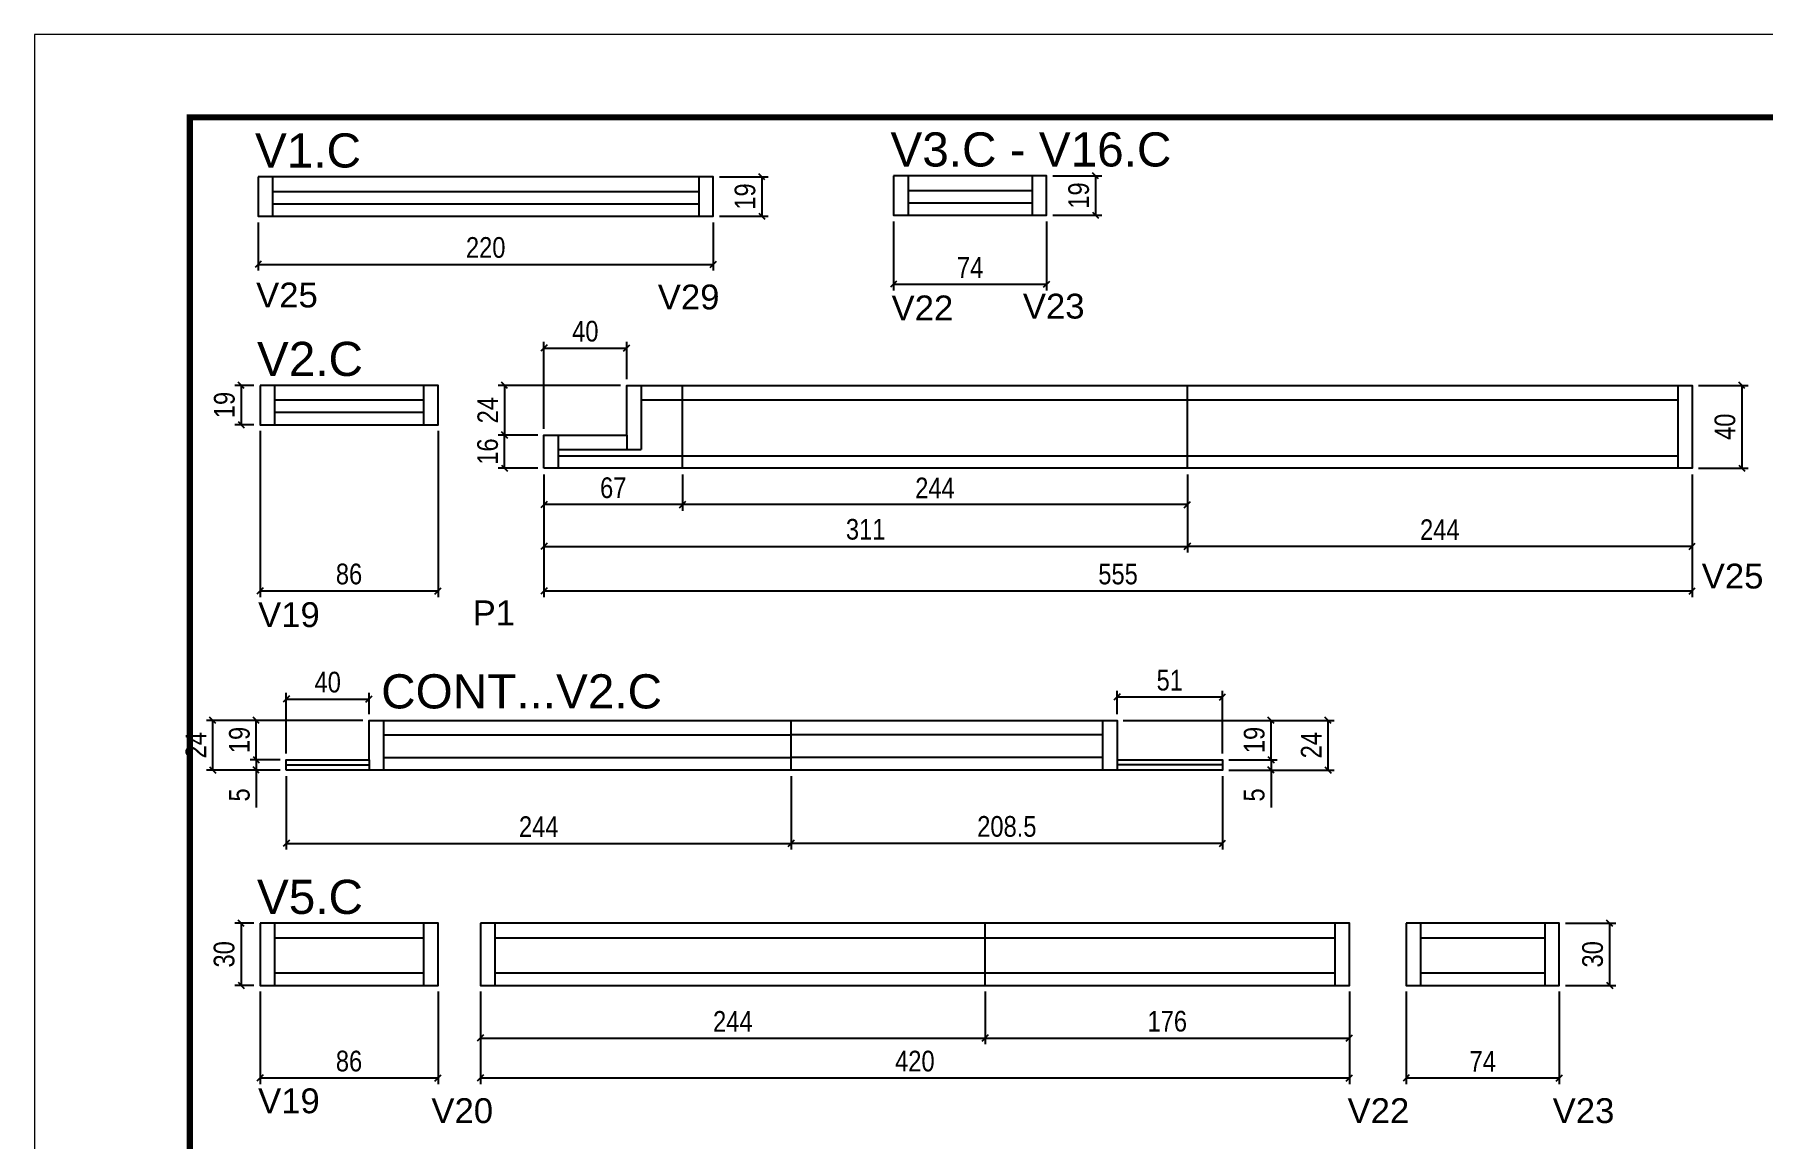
# Model space of a CAD drawing. Extents: x 2513 to 8766, y 921 to 4268.
# Drawn here: x 4111 to 4947, y 2586 to 3120 of the extents above; entities that cross this region are included whole.
import ezdxf

# ---------------------------------------------------------------- set-up
doc = ezdxf.new("R2010")
doc.units = 0
doc.linetypes.add('DASHED', pattern=[0.75, 0.5, -0.25])
for name, color, linetype in [('5', 5, 'Continuous'), ('COTA', 241, 'Continuous'), ('NOMENCLATURA', 7, 'Continuous'), ('Painéis', 200, 'Continuous'), ('SARR_2.2x7', 40, 'Continuous'), ('SARR_EDITAR', 141, 'Continuous')]:
    doc.layers.add(name, color=color, linetype=linetype)
doc.layers.add('Folhas', color=255, linetype='Continuous', lineweight=9)
doc.layers.add('SARRAFO DE PRESSAO', color=251, linetype='DASHED', lineweight=9)
doc.styles.add('COTA TECNICA', font='techl___.ttf', dxfattribs={"height": 10})
doc.styles.add('COTA TECNICA-50', font='techl___.ttf', dxfattribs={"height": 10})
doc.styles.get("Standard").update_dxf_attribs({"font": 'arial.ttf'})
doc.dimstyles.new('COTA PAINEL-50', dxfattribs={"dimtxt": 10, "dimasz": 3, "dimexe": 3, "dimexo": 3, "dimgap": 3, "dimtad": 1, "dimdec": 1, "dimzin": 12, "dimdsep": 46, "dimtxsty": 'COTA TECNICA-50', "dimblk1": 'OBLIQUE', "dimblk2": 'OBLIQUE', "dimsah": 1, "dimcen": 0.9, "dimclrd": 4, "dimclre": 4, "dimclrt": 240, "dimadec": 1, "dimazin": 3, "dimtfac": 1, "dimtdec": 1, "dimtmove": 0, "dimatfit": 3, "dimfxl": 1, "dimtolj": 1, "dimtzin": 12, "dimarcsym": 0})
doc.dimstyles.new('PAINEL', dxfattribs={"dimtxt": 10, "dimasz": 3, "dimexe": 3, "dimexo": 3, "dimgap": 3, "dimtad": 1, "dimdec": 1, "dimzin": 12, "dimdsep": 46, "dimtxsty": 'COTA TECNICA', "dimblk1": 'OBLIQUE', "dimblk2": 'OBLIQUE', "dimsah": 1, "dimcen": 0.9, "dimclrd": 4, "dimclre": 4, "dimclrt": 240, "dimadec": 1, "dimazin": 3, "dimtfac": 1, "dimtdec": 1, "dimtmove": 0, "dimatfit": 3, "dimfxl": 1, "dimtolj": 1, "dimtzin": 12, "dimarcsym": 0})

# ---------------------------------------------------------------- blocks, each defined once
blk = doc.blocks.new('9999999999')
at = {"layer": 'Folhas'}
blk.add_lwpolyline([(98138.98, 34190.21), (99623.98, 34190.21), (99623.98, 35240.21), (98138.98, 35240.21)], close=True, dxfattribs=at)
at = {"layer": 'Folhas', "color": 30, "const_width": 3}
blk.add_lwpolyline([(98213.98, 34230.21), (99583.98, 34230.21), (99583.98, 35200.21), (98213.98, 35200.21)], close=True, dxfattribs=at)
blk = doc.blocks.new('_Oblique')
at = {"color": 0, "linetype": 'ByBlock', "lineweight": -2}
blk.add_line((-0.5, -0.5), (0.5, 0.5), dxfattribs=at)
blk = doc.blocks.new('*D177')
at = {"layer": 'COTA', "color": 4, "linetype": 'ByBlock', "lineweight": -2, "transparency": 16777216}
for p, q in [((4219.53, 3028.91), (4219.53, 3005.63)), ((4439.53, 3028.91), (4439.53, 3005.63)), ((4219.53, 3008.63), (4439.53, 3008.63))]:
    blk.add_line(p, q, dxfattribs=at)
at = {"layer": 'Defpoints', "color": 0, "linetype": 'ByBlock', "transparency": 16777216}
for p in [(4219.53, 3031.91), (4439.53, 3031.91), (4439.53, 3008.63)]:
    blk.add_point(p, dxfattribs=at)
at = {"layer": 'COTA', "color": 4, "linetype": 'ByBlock', "lineweight": -2, "transparency": 16777216, "xscale": 3, "yscale": 3, "zscale": 3, "rotation": 180}
blk.add_blockref('_Oblique', (4219.53, 3008.63), dxfattribs=at)
at = {"layer": 'COTA', "color": 4, "linetype": 'ByBlock', "lineweight": -2, "transparency": 16777216, "xscale": 3, "yscale": 3, "zscale": 3}
blk.add_blockref('_Oblique', (4439.53, 3008.63), dxfattribs=at)
at = {"layer": 'COTA', "color": 240, "linetype": 'ByBlock', "transparency": 16777216, "insert": (4329.53, 3016.73), "char_height": 10, "attachment_point": 5, "style": 'COTA TECNICA-50'}
blk.add_mtext('\\A1;220', dxfattribs=at)
blk = doc.blocks.new('*D178')
at = {"layer": 'COTA', "color": 4, "lineweight": -2, "transparency": 16777216}
for p, q in [((4442.53, 3050.91), (4466, 3050.91)), ((4463, 3050.91), (4463, 3031.91)), ((4442.53, 3031.91), (4466, 3031.91))]:
    blk.add_line(p, q, dxfattribs=at)
at = {"layer": 'Defpoints', "color": 0, "transparency": 16777216}
for p in [(4439.53, 3050.91), (4439.53, 3031.91), (4463, 3031.91)]:
    blk.add_point(p, dxfattribs=at)
at = {"layer": 'COTA', "color": 4, "lineweight": -2, "transparency": 16777216, "xscale": 3, "yscale": 3, "zscale": 3}
for p, rotation in [((4463, 3050.91), 90), ((4463, 3031.91), 270)]:
    blk.add_blockref('_Oblique', p, dxfattribs=dict(at, rotation=rotation))
at = {"layer": 'COTA', "color": 240, "transparency": 16777216, "insert": (4454.91, 3041.41), "char_height": 10, "attachment_point": 5, "rotation": 90, "style": 'COTA TECNICA'}
blk.add_mtext('\\A1;19', dxfattribs=at)
blk = doc.blocks.new('*D179')
at = {"layer": 'COTA', "color": 4, "lineweight": -2, "transparency": 16777216}
for p, q in [((4354.68, 2926.16), (4335.61, 2926.16)), ((4338.61, 2910.16), (4338.61, 2926.16)), ((4354.68, 2910.16), (4335.61, 2910.16))]:
    blk.add_line(p, q, dxfattribs=at)
at = {"layer": 'Defpoints', "color": 0, "transparency": 16777216}
for p in [(4338.61, 2926.16), (4357.68, 2926.16), (4357.68, 2910.16)]:
    blk.add_point(p, dxfattribs=at)
at = {"layer": 'COTA', "color": 4, "lineweight": -2, "transparency": 16777216, "xscale": 3, "yscale": 3, "zscale": 3}
for p, rotation in [((4338.61, 2926.16), 90), ((4338.61, 2910.16), 270)]:
    blk.add_blockref('_Oblique', p, dxfattribs=dict(at, rotation=rotation))
at = {"layer": 'COTA', "color": 240, "transparency": 16777216, "insert": (4330.5, 2918.16), "char_height": 10, "attachment_point": 5, "rotation": 90, "style": 'COTA TECNICA'}
blk.add_mtext('\\A1;16', dxfattribs=at)
blk = doc.blocks.new('*D180')
at = {"layer": 'COTA', "color": 4, "lineweight": -2, "transparency": 16777216}
for p, q in [((4394.68, 2950.16), (4335.61, 2950.16)), ((4338.61, 2950.16), (4338.61, 2926.16)), ((4354.68, 2926.16), (4335.61, 2926.16))]:
    blk.add_line(p, q, dxfattribs=at)
at = {"layer": 'Defpoints', "color": 0, "transparency": 16777216}
for p in [(4397.68, 2950.16), (4338.61, 2926.16), (4357.68, 2926.16)]:
    blk.add_point(p, dxfattribs=at)
at = {"layer": 'COTA', "color": 4, "lineweight": -2, "transparency": 16777216, "xscale": 3, "yscale": 3, "zscale": 3}
for p, rotation in [((4338.61, 2950.16), 90), ((4338.61, 2926.16), 270)]:
    blk.add_blockref('_Oblique', p, dxfattribs=dict(at, rotation=rotation))
at = {"layer": 'COTA', "color": 240, "transparency": 16777216, "insert": (4330.53, 2938.16), "char_height": 10, "attachment_point": 5, "rotation": 90, "style": 'COTA TECNICA'}
blk.add_mtext('\\A1;24', dxfattribs=at)
blk = doc.blocks.new('*D62')
at = {"layer": 'COTA', "color": 4, "lineweight": -2, "transparency": 16777216}
for p, q in [((4357.68, 2929.16), (4357.68, 2971.17)), ((4357.68, 2968.17), (4397.68, 2968.17)), ((4397.68, 2953.16), (4397.68, 2971.17))]:
    blk.add_line(p, q, dxfattribs=at)
at = {"layer": 'Defpoints', "color": 0, "transparency": 16777216}
for p in [(4397.68, 2968.17), (4397.68, 2950.16), (4357.68, 2926.16)]:
    blk.add_point(p, dxfattribs=at)
at = {"layer": 'COTA', "color": 4, "lineweight": -2, "transparency": 16777216, "xscale": 3, "yscale": 3, "zscale": 3, "rotation": 180}
blk.add_blockref('_Oblique', (4357.68, 2968.17), dxfattribs=at)
at = {"layer": 'COTA', "color": 4, "lineweight": -2, "transparency": 16777216, "xscale": 3, "yscale": 3, "zscale": 3}
blk.add_blockref('_Oblique', (4397.68, 2968.17), dxfattribs=at)
at = {"layer": 'COTA', "color": 240, "transparency": 16777216, "insert": (4377.68, 2976.27), "char_height": 10, "attachment_point": 5, "style": 'COTA TECNICA'}
blk.add_mtext('\\A1;40', dxfattribs=at)
blk = doc.blocks.new('*D181')
at = {"layer": 'COTA', "color": 4, "lineweight": -2, "transparency": 16777216}
for p, q in [((4668.68, 2907.16), (4668.68, 2869.33)), ((4912.68, 2907.16), (4912.68, 2869.33)), ((4912.68, 2872.33), (4668.68, 2872.33))]:
    blk.add_line(p, q, dxfattribs=at)
at = {"layer": 'Defpoints', "color": 0, "transparency": 16777216}
for p in [(4668.68, 2910.16), (4912.68, 2910.16), (4668.68, 2872.33)]:
    blk.add_point(p, dxfattribs=at)
at = {"layer": 'COTA', "color": 4, "lineweight": -2, "transparency": 16777216, "xscale": 3, "yscale": 3, "zscale": 3, "rotation": 180}
blk.add_blockref('_Oblique', (4668.68, 2872.33), dxfattribs=at)
at = {"layer": 'COTA', "color": 4, "lineweight": -2, "transparency": 16777216, "xscale": 3, "yscale": 3, "zscale": 3}
blk.add_blockref('_Oblique', (4912.68, 2872.33), dxfattribs=at)
at = {"layer": 'COTA', "color": 240, "transparency": 16777216, "insert": (4790.68, 2880.4), "char_height": 10, "attachment_point": 5, "style": 'COTA TECNICA'}
blk.add_mtext('\\A1;244', dxfattribs=at)
blk = doc.blocks.new('*D63')
at = {"layer": 'COTA', "color": 4, "lineweight": -2, "transparency": 16777216}
for p, q in [((4424.68, 2907.16), (4424.68, 2889.52)), ((4668.68, 2907.16), (4668.68, 2889.52)), ((4668.68, 2892.52), (4424.68, 2892.52))]:
    blk.add_line(p, q, dxfattribs=at)
at = {"layer": 'Defpoints', "color": 0, "transparency": 16777216}
for p in [(4424.68, 2910.16), (4668.68, 2910.16), (4424.68, 2892.52)]:
    blk.add_point(p, dxfattribs=at)
at = {"layer": 'COTA', "color": 4, "lineweight": -2, "transparency": 16777216, "xscale": 3, "yscale": 3, "zscale": 3, "rotation": 180}
blk.add_blockref('_Oblique', (4424.68, 2892.52), dxfattribs=at)
at = {"layer": 'COTA', "color": 4, "lineweight": -2, "transparency": 16777216, "xscale": 3, "yscale": 3, "zscale": 3}
blk.add_blockref('_Oblique', (4668.68, 2892.52), dxfattribs=at)
at = {"layer": 'COTA', "color": 240, "transparency": 16777216, "insert": (4546.68, 2900.59), "char_height": 10, "attachment_point": 5, "style": 'COTA TECNICA'}
blk.add_mtext('\\A1;244', dxfattribs=at)
blk = doc.blocks.new('*D64')
at = {"layer": 'COTA', "color": 4, "lineweight": -2, "transparency": 16777216}
for p, q in [((4357.68, 2907.16), (4357.68, 2889.52)), ((4424.68, 2907.16), (4424.68, 2889.52)), ((4424.68, 2892.52), (4357.68, 2892.52))]:
    blk.add_line(p, q, dxfattribs=at)
at = {"layer": 'Defpoints', "color": 0, "transparency": 16777216}
for p in [(4357.68, 2910.16), (4424.68, 2910.16), (4357.68, 2892.52)]:
    blk.add_point(p, dxfattribs=at)
at = {"layer": 'COTA', "color": 4, "lineweight": -2, "transparency": 16777216, "xscale": 3, "yscale": 3, "zscale": 3, "rotation": 180}
blk.add_blockref('_Oblique', (4357.68, 2892.52), dxfattribs=at)
at = {"layer": 'COTA', "color": 4, "lineweight": -2, "transparency": 16777216, "xscale": 3, "yscale": 3, "zscale": 3}
blk.add_blockref('_Oblique', (4424.68, 2892.52), dxfattribs=at)
at = {"layer": 'COTA', "color": 240, "transparency": 16777216, "insert": (4391.18, 2900.62), "char_height": 10, "attachment_point": 5, "style": 'COTA TECNICA'}
blk.add_mtext('\\A1;67', dxfattribs=at)
blk = doc.blocks.new('*D182')
at = {"layer": 'COTA', "color": 4, "lineweight": -2, "transparency": 16777216}
for p, q in [((4915.68, 2950.16), (4939.65, 2950.16)), ((4936.65, 2950.16), (4936.65, 2910.16)), ((4915.68, 2910.16), (4939.65, 2910.16))]:
    blk.add_line(p, q, dxfattribs=at)
at = {"layer": 'Defpoints', "color": 0, "transparency": 16777216}
for p in [(4912.68, 2950.16), (4912.68, 2910.16), (4936.65, 2910.16)]:
    blk.add_point(p, dxfattribs=at)
at = {"layer": 'COTA', "color": 4, "lineweight": -2, "transparency": 16777216, "xscale": 3, "yscale": 3, "zscale": 3}
for p, rotation in [((4936.65, 2950.16), 90), ((4936.65, 2910.16), 270)]:
    blk.add_blockref('_Oblique', p, dxfattribs=dict(at, rotation=rotation))
at = {"layer": 'COTA', "color": 240, "transparency": 16777216, "insert": (4928.55, 2930.16), "char_height": 10, "attachment_point": 5, "rotation": 90, "style": 'COTA TECNICA'}
blk.add_mtext('\\A1;40', dxfattribs=at)
blk = doc.blocks.new('*D65')
at = {"layer": 'COTA', "color": 4, "lineweight": -2, "transparency": 16777216}
for p, q in [((4357.68, 2907.16), (4357.68, 2847.82)), ((4912.68, 2907.16), (4912.68, 2847.82)), ((4357.68, 2850.82), (4912.68, 2850.82))]:
    blk.add_line(p, q, dxfattribs=at)
at = {"layer": 'Defpoints', "color": 0, "transparency": 16777216}
for p in [(4357.68, 2910.16), (4912.68, 2910.16), (4912.68, 2850.82)]:
    blk.add_point(p, dxfattribs=at)
at = {"layer": 'COTA', "color": 4, "lineweight": -2, "transparency": 16777216, "xscale": 3, "yscale": 3, "zscale": 3, "rotation": 180}
blk.add_blockref('_Oblique', (4357.68, 2850.82), dxfattribs=at)
at = {"layer": 'COTA', "color": 4, "lineweight": -2, "transparency": 16777216, "xscale": 3, "yscale": 3, "zscale": 3}
blk.add_blockref('_Oblique', (4912.68, 2850.82), dxfattribs=at)
at = {"layer": 'COTA', "color": 240, "transparency": 16777216, "insert": (4635.18, 2858.93), "char_height": 10, "attachment_point": 5, "style": 'COTA TECNICA'}
blk.add_mtext('\\A1;555', dxfattribs=at)
blk = doc.blocks.new('*D183')
at = {"layer": 'COTA', "color": 4, "linetype": 'ByBlock', "lineweight": -2, "transparency": 16777216}
for p, q in [((4220.48, 2928.16), (4220.48, 2847.82)), ((4306.48, 2928.16), (4306.48, 2847.82)), ((4220.48, 2850.82), (4306.48, 2850.82))]:
    blk.add_line(p, q, dxfattribs=at)
at = {"layer": 'Defpoints', "color": 0, "linetype": 'ByBlock', "transparency": 16777216}
for p in [(4220.48, 2931.16), (4306.48, 2931.16), (4306.48, 2850.82)]:
    blk.add_point(p, dxfattribs=at)
at = {"layer": 'COTA', "color": 4, "linetype": 'ByBlock', "lineweight": -2, "transparency": 16777216, "xscale": 3, "yscale": 3, "zscale": 3, "rotation": 180}
blk.add_blockref('_Oblique', (4220.48, 2850.82), dxfattribs=at)
at = {"layer": 'COTA', "color": 4, "linetype": 'ByBlock', "lineweight": -2, "transparency": 16777216, "xscale": 3, "yscale": 3, "zscale": 3}
blk.add_blockref('_Oblique', (4306.48, 2850.82), dxfattribs=at)
at = {"layer": 'COTA', "color": 240, "linetype": 'ByBlock', "transparency": 16777216, "insert": (4263.48, 2858.94), "char_height": 10, "attachment_point": 5, "style": 'COTA TECNICA-50'}
blk.add_mtext('\\A1;86', dxfattribs=at)
blk = doc.blocks.new('*D186')
at = {"layer": 'COTA', "color": 4, "lineweight": -2, "transparency": 16777216}
for p, q in [((4233.17, 2761.28), (4233.17, 2725.82)), ((4477.17, 2761.28), (4477.17, 2725.82)), ((4233.17, 2728.82), (4477.17, 2728.82))]:
    blk.add_line(p, q, dxfattribs=at)
at = {"layer": 'Defpoints', "color": 0, "transparency": 16777216}
for p in [(4233.17, 2764.28), (4477.17, 2764.28), (4477.17, 2728.82)]:
    blk.add_point(p, dxfattribs=at)
at = {"layer": 'COTA', "color": 4, "lineweight": -2, "transparency": 16777216, "xscale": 3, "yscale": 3, "zscale": 3, "rotation": 180}
blk.add_blockref('_Oblique', (4233.17, 2728.82), dxfattribs=at)
at = {"layer": 'COTA', "color": 4, "lineweight": -2, "transparency": 16777216, "xscale": 3, "yscale": 3, "zscale": 3}
blk.add_blockref('_Oblique', (4477.17, 2728.82), dxfattribs=at)
at = {"layer": 'COTA', "color": 240, "transparency": 16777216, "insert": (4355.17, 2736.9), "char_height": 10, "attachment_point": 5, "style": 'COTA TECNICA'}
blk.add_mtext('\\A1;244', dxfattribs=at)
blk = doc.blocks.new('*D187')
at = {"layer": 'COTA', "color": 4, "lineweight": -2, "transparency": 16777216}
for p, q in [((4477.17, 2761.28), (4477.17, 2725.82)), ((4685.67, 2761.28), (4685.67, 2725.82)), ((4685.67, 2728.82), (4477.17, 2728.82))]:
    blk.add_line(p, q, dxfattribs=at)
at = {"layer": 'Defpoints', "color": 0, "transparency": 16777216}
for p in [(4477.17, 2764.28), (4685.67, 2764.28), (4477.17, 2728.82)]:
    blk.add_point(p, dxfattribs=at)
at = {"layer": 'COTA', "color": 4, "lineweight": -2, "transparency": 16777216, "xscale": 3, "yscale": 3, "zscale": 3, "rotation": 180}
blk.add_blockref('_Oblique', (4477.17, 2728.82), dxfattribs=at)
at = {"layer": 'COTA', "color": 4, "lineweight": -2, "transparency": 16777216, "xscale": 3, "yscale": 3, "zscale": 3}
blk.add_blockref('_Oblique', (4685.67, 2728.82), dxfattribs=at)
at = {"layer": 'COTA', "color": 240, "transparency": 16777216, "insert": (4581.42, 2736.96), "char_height": 10, "attachment_point": 5, "style": 'COTA TECNICA'}
blk.add_mtext('\\A1;208.5', dxfattribs=at)
blk = doc.blocks.new('*D188')
at = {"layer": 'COTA', "color": 4, "lineweight": -2, "transparency": 16777216}
for p, q in [((4230.17, 2769.28), (4215.62, 2769.28)), ((4218.62, 2769.28), (4218.62, 2772.28)), ((4218.62, 2769.28), (4218.62, 2764.28)), ((4230.17, 2764.28), (4215.62, 2764.28)), ((4218.62, 2764.28), (4218.62, 2746.18))]:
    blk.add_line(p, q, dxfattribs=at)
at = {"layer": 'Defpoints', "color": 0, "transparency": 16777216}
for p in [(4233.17, 2769.28), (4218.62, 2764.28), (4233.17, 2764.28)]:
    blk.add_point(p, dxfattribs=at)
at = {"layer": 'COTA', "color": 4, "lineweight": -2, "transparency": 16777216, "xscale": 3, "yscale": 3, "zscale": 3}
for p, rotation in [((4218.62, 2769.28), 270), ((4218.62, 2764.28), 90)]:
    blk.add_blockref('_Oblique', p, dxfattribs=dict(at, rotation=rotation))
at = {"layer": 'COTA', "color": 240, "transparency": 16777216, "insert": (4210.51, 2752.23), "char_height": 10, "attachment_point": 5, "rotation": 90, "style": 'COTA TECNICA'}
blk.add_mtext('\\A1;5', dxfattribs=at)
blk = doc.blocks.new('*D189')
at = {"layer": 'COTA', "color": 4, "lineweight": -2, "transparency": 16777216}
for p, q in [((4270.17, 2788.28), (4215.62, 2788.28)), ((4218.62, 2769.28), (4218.62, 2788.28)), ((4230.17, 2769.28), (4215.62, 2769.28))]:
    blk.add_line(p, q, dxfattribs=at)
at = {"layer": 'Defpoints', "color": 0, "transparency": 16777216}
for p in [(4218.62, 2788.28), (4273.17, 2788.28), (4233.17, 2769.28)]:
    blk.add_point(p, dxfattribs=at)
at = {"layer": 'COTA', "color": 4, "lineweight": -2, "transparency": 16777216, "xscale": 3, "yscale": 3, "zscale": 3}
for p, rotation in [((4218.62, 2788.28), 90), ((4218.62, 2769.28), 270)]:
    blk.add_blockref('_Oblique', p, dxfattribs=dict(at, rotation=rotation))
at = {"layer": 'COTA', "color": 240, "transparency": 16777216, "insert": (4210.53, 2778.78), "char_height": 10, "attachment_point": 5, "rotation": 90, "style": 'COTA TECNICA'}
blk.add_mtext('\\A1;19', dxfattribs=at)
blk = doc.blocks.new('*D69')
at = {"layer": 'COTA', "color": 4, "lineweight": -2, "transparency": 16777216}
for p, q in [((4233.17, 2772.28), (4233.17, 2801.58)), ((4273.17, 2791.28), (4273.17, 2801.58)), ((4233.17, 2798.58), (4273.17, 2798.58))]:
    blk.add_line(p, q, dxfattribs=at)
at = {"layer": 'Defpoints', "color": 0, "transparency": 16777216}
for p in [(4273.17, 2798.58), (4273.17, 2788.28), (4233.17, 2769.28)]:
    blk.add_point(p, dxfattribs=at)
at = {"layer": 'COTA', "color": 4, "lineweight": -2, "transparency": 16777216, "xscale": 3, "yscale": 3, "zscale": 3, "rotation": 180}
blk.add_blockref('_Oblique', (4233.17, 2798.58), dxfattribs=at)
at = {"layer": 'COTA', "color": 4, "lineweight": -2, "transparency": 16777216, "xscale": 3, "yscale": 3, "zscale": 3}
blk.add_blockref('_Oblique', (4273.17, 2798.58), dxfattribs=at)
at = {"layer": 'COTA', "color": 240, "transparency": 16777216, "insert": (4253.17, 2806.69), "char_height": 10, "attachment_point": 5, "style": 'COTA TECNICA'}
blk.add_mtext('\\A1;40', dxfattribs=at)
blk = doc.blocks.new('*D70')
at = {"layer": 'COTA', "color": 4, "lineweight": -2, "transparency": 16777216}
for p, q in [((4270.17, 2788.28), (4194.55, 2788.28)), ((4197.55, 2788.28), (4197.55, 2764.28)), ((4230.17, 2764.28), (4194.55, 2764.28))]:
    blk.add_line(p, q, dxfattribs=at)
at = {"layer": 'Defpoints', "color": 0, "transparency": 16777216}
for p in [(4273.17, 2788.28), (4197.55, 2764.28), (4233.17, 2764.28)]:
    blk.add_point(p, dxfattribs=at)
at = {"layer": 'COTA', "color": 4, "lineweight": -2, "transparency": 16777216, "xscale": 3, "yscale": 3, "zscale": 3}
for p, rotation in [((4197.55, 2788.28), 90), ((4197.55, 2764.28), 270)]:
    blk.add_blockref('_Oblique', p, dxfattribs=dict(at, rotation=rotation))
at = {"layer": 'COTA', "color": 240, "transparency": 16777216, "insert": (4189.48, 2776.28), "char_height": 10, "attachment_point": 5, "rotation": 90, "style": 'COTA TECNICA'}
blk.add_mtext('\\A1;24', dxfattribs=at)
blk = doc.blocks.new('*D190')
at = {"layer": 'COTA', "color": 4, "lineweight": -2, "transparency": 16777216}
for p, q in [((4688.67, 2769.28), (4712.12, 2769.28)), ((4709.12, 2769.28), (4709.12, 2772.28)), ((4709.12, 2769.28), (4709.12, 2764.28)), ((4688.67, 2764.28), (4712.12, 2764.28)), ((4709.12, 2764.28), (4709.12, 2746.18))]:
    blk.add_line(p, q, dxfattribs=at)
at = {"layer": 'Defpoints', "color": 0, "transparency": 16777216}
for p in [(4685.67, 2769.28), (4685.67, 2764.28), (4709.12, 2764.28)]:
    blk.add_point(p, dxfattribs=at)
at = {"layer": 'COTA', "color": 4, "lineweight": -2, "transparency": 16777216, "xscale": 3, "yscale": 3, "zscale": 3}
for p, rotation in [((4709.12, 2769.28), 270), ((4709.12, 2764.28), 90)]:
    blk.add_blockref('_Oblique', p, dxfattribs=dict(at, rotation=rotation))
at = {"layer": 'COTA', "color": 240, "transparency": 16777216, "insert": (4701.01, 2752.23), "char_height": 10, "attachment_point": 5, "rotation": 90, "style": 'COTA TECNICA'}
blk.add_mtext('\\A1;5', dxfattribs=at)
blk = doc.blocks.new('*D191')
at = {"layer": 'COTA', "color": 4, "lineweight": -2, "transparency": 16777216}
for p, q in [((4637.67, 2788.28), (4712.12, 2788.28)), ((4709.12, 2769.28), (4709.12, 2788.28)), ((4688.67, 2769.28), (4712.12, 2769.28))]:
    blk.add_line(p, q, dxfattribs=at)
at = {"layer": 'Defpoints', "color": 0, "transparency": 16777216}
for p in [(4634.67, 2788.28), (4709.12, 2788.28), (4685.67, 2769.28)]:
    blk.add_point(p, dxfattribs=at)
at = {"layer": 'COTA', "color": 4, "lineweight": -2, "transparency": 16777216, "xscale": 3, "yscale": 3, "zscale": 3}
for p, rotation in [((4709.12, 2788.28), 90), ((4709.12, 2769.28), 270)]:
    blk.add_blockref('_Oblique', p, dxfattribs=dict(at, rotation=rotation))
at = {"layer": 'COTA', "color": 240, "transparency": 16777216, "insert": (4701.03, 2778.78), "char_height": 10, "attachment_point": 5, "rotation": 90, "style": 'COTA TECNICA'}
blk.add_mtext('\\A1;19', dxfattribs=at)
blk = doc.blocks.new('*D71')
at = {"layer": 'COTA', "color": 4, "lineweight": -2, "transparency": 16777216}
for p, q in [((4637.67, 2788.28), (4739.63, 2788.28)), ((4736.63, 2788.28), (4736.63, 2764.28)), ((4688.67, 2764.28), (4739.63, 2764.28))]:
    blk.add_line(p, q, dxfattribs=at)
at = {"layer": 'Defpoints', "color": 0, "transparency": 16777216}
for p in [(4634.67, 2788.28), (4685.67, 2764.28), (4736.63, 2764.28)]:
    blk.add_point(p, dxfattribs=at)
at = {"layer": 'COTA', "color": 4, "lineweight": -2, "transparency": 16777216, "xscale": 3, "yscale": 3, "zscale": 3}
for p, rotation in [((4736.63, 2788.28), 90), ((4736.63, 2764.28), 270)]:
    blk.add_blockref('_Oblique', p, dxfattribs=dict(at, rotation=rotation))
at = {"layer": 'COTA', "color": 240, "transparency": 16777216, "insert": (4728.55, 2776.28), "char_height": 10, "attachment_point": 5, "rotation": 90, "style": 'COTA TECNICA'}
blk.add_mtext('\\A1;24', dxfattribs=at)
blk = doc.blocks.new('*D72')
at = {"layer": 'COTA', "color": 4, "lineweight": -2, "transparency": 16777216}
for p, q in [((4634.67, 2791.28), (4634.67, 2802.52)), ((4685.67, 2799.52), (4634.67, 2799.52)), ((4685.67, 2772.28), (4685.67, 2802.52))]:
    blk.add_line(p, q, dxfattribs=at)
at = {"layer": 'Defpoints', "color": 0, "transparency": 16777216}
for p in [(4634.67, 2799.52), (4634.67, 2788.28), (4685.67, 2769.28)]:
    blk.add_point(p, dxfattribs=at)
at = {"layer": 'COTA', "color": 4, "lineweight": -2, "transparency": 16777216, "xscale": 3, "yscale": 3, "zscale": 3, "rotation": 180}
blk.add_blockref('_Oblique', (4634.67, 2799.52), dxfattribs=at)
at = {"layer": 'COTA', "color": 4, "lineweight": -2, "transparency": 16777216, "xscale": 3, "yscale": 3, "zscale": 3}
blk.add_blockref('_Oblique', (4685.67, 2799.52), dxfattribs=at)
at = {"layer": 'COTA', "color": 240, "transparency": 16777216, "insert": (4660.17, 2807.63), "char_height": 10, "attachment_point": 5, "style": 'COTA TECNICA'}
blk.add_mtext('\\A1;51', dxfattribs=at)
blk = doc.blocks.new('*D192')
at = {"layer": 'COTA', "color": 4, "lineweight": -2, "transparency": 16777216}
for p, q in [((4217.48, 2950.16), (4208.35, 2950.16)), ((4211.35, 2950.16), (4211.35, 2931.16)), ((4217.48, 2931.16), (4208.35, 2931.16))]:
    blk.add_line(p, q, dxfattribs=at)
at = {"layer": 'Defpoints', "color": 0, "transparency": 16777216}
for p in [(4220.48, 2950.16), (4211.35, 2931.16), (4220.48, 2931.16)]:
    blk.add_point(p, dxfattribs=at)
at = {"layer": 'COTA', "color": 4, "lineweight": -2, "transparency": 16777216, "xscale": 3, "yscale": 3, "zscale": 3}
for p, rotation in [((4211.35, 2950.16), 90), ((4211.35, 2931.16), 270)]:
    blk.add_blockref('_Oblique', p, dxfattribs=dict(at, rotation=rotation))
at = {"layer": 'COTA', "color": 240, "transparency": 16777216, "insert": (4203.26, 2940.66), "char_height": 10, "attachment_point": 5, "rotation": 90, "style": 'COTA TECNICA'}
blk.add_mtext('\\A1;19', dxfattribs=at)
blk = doc.blocks.new('*D193')
at = {"layer": 'COTA', "color": 4, "linetype": 'ByBlock', "lineweight": -2, "transparency": 16777216}
for p, q in [((4526.66, 3029.39), (4526.66, 2996.04)), ((4600.66, 3029.39), (4600.66, 2996.04)), ((4526.66, 2999.04), (4600.66, 2999.04))]:
    blk.add_line(p, q, dxfattribs=at)
at = {"layer": 'Defpoints', "color": 0, "linetype": 'ByBlock', "transparency": 16777216}
for p in [(4526.66, 3032.39), (4600.66, 3032.39), (4600.66, 2999.04)]:
    blk.add_point(p, dxfattribs=at)
at = {"layer": 'COTA', "color": 4, "linetype": 'ByBlock', "lineweight": -2, "transparency": 16777216, "xscale": 3, "yscale": 3, "zscale": 3, "rotation": 180}
blk.add_blockref('_Oblique', (4526.66, 2999.04), dxfattribs=at)
at = {"layer": 'COTA', "color": 4, "linetype": 'ByBlock', "lineweight": -2, "transparency": 16777216, "xscale": 3, "yscale": 3, "zscale": 3}
blk.add_blockref('_Oblique', (4600.66, 2999.04), dxfattribs=at)
at = {"layer": 'COTA', "color": 240, "linetype": 'ByBlock', "transparency": 16777216, "insert": (4563.66, 3007.11), "char_height": 10, "attachment_point": 5, "style": 'COTA TECNICA-50'}
blk.add_mtext('\\A1;74', dxfattribs=at)
blk = doc.blocks.new('*D194')
at = {"layer": 'COTA', "color": 4, "lineweight": -2, "transparency": 16777216}
for p, q in [((4603.66, 3051.39), (4627.26, 3051.39)), ((4624.26, 3051.39), (4624.26, 3032.39)), ((4603.66, 3032.39), (4627.26, 3032.39))]:
    blk.add_line(p, q, dxfattribs=at)
at = {"layer": 'Defpoints', "color": 0, "transparency": 16777216}
for p in [(4600.66, 3051.39), (4600.66, 3032.39), (4624.26, 3032.39)]:
    blk.add_point(p, dxfattribs=at)
at = {"layer": 'COTA', "color": 4, "lineweight": -2, "transparency": 16777216, "xscale": 3, "yscale": 3, "zscale": 3}
for p, rotation in [((4624.26, 3051.39), 90), ((4624.26, 3032.39), 270)]:
    blk.add_blockref('_Oblique', p, dxfattribs=dict(at, rotation=rotation))
at = {"layer": 'COTA', "color": 240, "transparency": 16777216, "insert": (4616.18, 3041.89), "char_height": 10, "attachment_point": 5, "rotation": 90, "style": 'COTA TECNICA'}
blk.add_mtext('\\A1;19', dxfattribs=at)
blk = doc.blocks.new('*D197')
at = {"layer": 'COTA', "color": 4, "linetype": 'ByBlock', "lineweight": -2, "transparency": 16777216}
for p, q in [((4220.48, 2657.21), (4220.48, 2612.45)), ((4306.48, 2657.21), (4306.48, 2612.45)), ((4220.48, 2615.45), (4306.48, 2615.45))]:
    blk.add_line(p, q, dxfattribs=at)
at = {"layer": 'Defpoints', "color": 0, "linetype": 'ByBlock', "transparency": 16777216}
for p in [(4220.48, 2660.21), (4306.48, 2660.21), (4306.48, 2615.45)]:
    blk.add_point(p, dxfattribs=at)
at = {"layer": 'COTA', "color": 4, "linetype": 'ByBlock', "lineweight": -2, "transparency": 16777216, "xscale": 3, "yscale": 3, "zscale": 3, "rotation": 180}
blk.add_blockref('_Oblique', (4220.48, 2615.45), dxfattribs=at)
at = {"layer": 'COTA', "color": 4, "linetype": 'ByBlock', "lineweight": -2, "transparency": 16777216, "xscale": 3, "yscale": 3, "zscale": 3}
blk.add_blockref('_Oblique', (4306.48, 2615.45), dxfattribs=at)
at = {"layer": 'COTA', "color": 240, "linetype": 'ByBlock', "transparency": 16777216, "insert": (4263.48, 2623.57), "char_height": 10, "attachment_point": 5, "style": 'COTA TECNICA-50'}
blk.add_mtext('\\A1;86', dxfattribs=at)
blk = doc.blocks.new('*D198')
at = {"layer": 'COTA', "color": 4, "lineweight": -2, "transparency": 16777216}
for p, q in [((4217.48, 2690.21), (4208.35, 2690.21)), ((4211.35, 2690.21), (4211.35, 2660.21)), ((4217.48, 2660.21), (4208.35, 2660.21))]:
    blk.add_line(p, q, dxfattribs=at)
at = {"layer": 'Defpoints', "color": 0, "transparency": 16777216}
for p in [(4220.48, 2690.21), (4211.35, 2660.21), (4220.48, 2660.21)]:
    blk.add_point(p, dxfattribs=at)
at = {"layer": 'COTA', "color": 4, "lineweight": -2, "transparency": 16777216, "xscale": 3, "yscale": 3, "zscale": 3}
for p, rotation in [((4211.35, 2690.21), 90), ((4211.35, 2660.21), 270)]:
    blk.add_blockref('_Oblique', p, dxfattribs=dict(at, rotation=rotation))
at = {"layer": 'COTA', "color": 240, "transparency": 16777216, "insert": (4203.13, 2675.21), "char_height": 10, "attachment_point": 5, "rotation": 90, "style": 'COTA TECNICA'}
blk.add_mtext('\\A1;30', dxfattribs=at)
blk = doc.blocks.new('*D199')
at = {"layer": 'COTA', "color": 4, "linetype": 'ByBlock', "lineweight": -2, "transparency": 16777216}
for p, q in [((4326.96, 2657.21), (4326.96, 2612.45)), ((4746.96, 2657.21), (4746.96, 2612.45)), ((4326.96, 2615.45), (4746.96, 2615.45))]:
    blk.add_line(p, q, dxfattribs=at)
at = {"layer": 'Defpoints', "color": 0, "linetype": 'ByBlock', "transparency": 16777216}
for p in [(4326.96, 2660.21), (4746.96, 2660.21), (4746.96, 2615.45)]:
    blk.add_point(p, dxfattribs=at)
at = {"layer": 'COTA', "color": 4, "linetype": 'ByBlock', "lineweight": -2, "transparency": 16777216, "xscale": 3, "yscale": 3, "zscale": 3, "rotation": 180}
blk.add_blockref('_Oblique', (4326.96, 2615.45), dxfattribs=at)
at = {"layer": 'COTA', "color": 4, "linetype": 'ByBlock', "lineweight": -2, "transparency": 16777216, "xscale": 3, "yscale": 3, "zscale": 3}
blk.add_blockref('_Oblique', (4746.96, 2615.45), dxfattribs=at)
at = {"layer": 'COTA', "color": 240, "linetype": 'ByBlock', "transparency": 16777216, "insert": (4536.96, 2623.55), "char_height": 10, "attachment_point": 5, "style": 'COTA TECNICA-50'}
blk.add_mtext('\\A1;420', dxfattribs=at)
blk = doc.blocks.new('*D79')
at = {"layer": 'COTA', "color": 4, "lineweight": -2, "transparency": 16777216}
for p, q in [((4326.96, 2657.21), (4326.96, 2631.73)), ((4570.96, 2657.21), (4570.96, 2631.73)), ((4326.96, 2634.73), (4570.96, 2634.73))]:
    blk.add_line(p, q, dxfattribs=at)
at = {"layer": 'Defpoints', "color": 0, "transparency": 16777216}
for p in [(4326.96, 2660.21), (4570.96, 2660.21), (4570.96, 2634.73)]:
    blk.add_point(p, dxfattribs=at)
at = {"layer": 'COTA', "color": 4, "lineweight": -2, "transparency": 16777216, "xscale": 3, "yscale": 3, "zscale": 3, "rotation": 180}
blk.add_blockref('_Oblique', (4326.96, 2634.73), dxfattribs=at)
at = {"layer": 'COTA', "color": 4, "lineweight": -2, "transparency": 16777216, "xscale": 3, "yscale": 3, "zscale": 3}
blk.add_blockref('_Oblique', (4570.96, 2634.73), dxfattribs=at)
at = {"layer": 'COTA', "color": 240, "transparency": 16777216, "insert": (4448.96, 2642.8), "char_height": 10, "attachment_point": 5, "style": 'COTA TECNICA'}
blk.add_mtext('\\A1;244', dxfattribs=at)
blk = doc.blocks.new('*D80')
at = {"layer": 'COTA', "color": 4, "lineweight": -2, "transparency": 16777216}
for p, q in [((4570.96, 2657.21), (4570.96, 2631.73)), ((4746.96, 2657.21), (4746.96, 2631.73)), ((4570.96, 2634.73), (4746.96, 2634.73))]:
    blk.add_line(p, q, dxfattribs=at)
at = {"layer": 'Defpoints', "color": 0, "transparency": 16777216}
for p in [(4570.96, 2660.21), (4746.96, 2660.21), (4746.96, 2634.73)]:
    blk.add_point(p, dxfattribs=at)
at = {"layer": 'COTA', "color": 4, "lineweight": -2, "transparency": 16777216, "xscale": 3, "yscale": 3, "zscale": 3, "rotation": 180}
blk.add_blockref('_Oblique', (4570.96, 2634.73), dxfattribs=at)
at = {"layer": 'COTA', "color": 4, "lineweight": -2, "transparency": 16777216, "xscale": 3, "yscale": 3, "zscale": 3}
blk.add_blockref('_Oblique', (4746.96, 2634.73), dxfattribs=at)
at = {"layer": 'COTA', "color": 240, "transparency": 16777216, "insert": (4658.96, 2642.83), "char_height": 10, "attachment_point": 5, "style": 'COTA TECNICA'}
blk.add_mtext('\\A1;176', dxfattribs=at)
blk = doc.blocks.new('*D81')
at = {"layer": 'COTA', "color": 4, "lineweight": -2, "transparency": 16777216}
for p, q in [((4851.43, 2690.21), (4875.8, 2690.21)), ((4872.8, 2660.21), (4872.8, 2690.21)), ((4851.43, 2660.21), (4875.8, 2660.21))]:
    blk.add_line(p, q, dxfattribs=at)
at = {"layer": 'Defpoints', "color": 0, "transparency": 16777216}
for p in [(4848.43, 2690.21), (4872.8, 2690.21), (4848.43, 2660.21)]:
    blk.add_point(p, dxfattribs=at)
at = {"layer": 'COTA', "color": 4, "lineweight": -2, "transparency": 16777216, "xscale": 3, "yscale": 3, "zscale": 3}
for p, rotation in [((4872.8, 2690.21), 90), ((4872.8, 2660.21), 270)]:
    blk.add_blockref('_Oblique', p, dxfattribs=dict(at, rotation=rotation))
at = {"layer": 'COTA', "color": 240, "transparency": 16777216, "insert": (4864.58, 2675.21), "char_height": 10, "attachment_point": 5, "rotation": 90, "style": 'COTA TECNICA'}
blk.add_mtext('\\A1;30', dxfattribs=at)
blk = doc.blocks.new('*D200')
at = {"layer": 'COTA', "color": 4, "linetype": 'ByBlock', "lineweight": -2, "transparency": 16777216}
for p, q in [((4774.43, 2657.21), (4774.43, 2612.45)), ((4848.43, 2657.21), (4848.43, 2612.45)), ((4774.43, 2615.45), (4848.43, 2615.45))]:
    blk.add_line(p, q, dxfattribs=at)
at = {"layer": 'Defpoints', "color": 0, "linetype": 'ByBlock', "transparency": 16777216}
for p in [(4774.43, 2660.21), (4848.43, 2660.21), (4848.43, 2615.45)]:
    blk.add_point(p, dxfattribs=at)
at = {"layer": 'COTA', "color": 4, "linetype": 'ByBlock', "lineweight": -2, "transparency": 16777216, "xscale": 3, "yscale": 3, "zscale": 3, "rotation": 180}
blk.add_blockref('_Oblique', (4774.43, 2615.45), dxfattribs=at)
at = {"layer": 'COTA', "color": 4, "linetype": 'ByBlock', "lineweight": -2, "transparency": 16777216, "xscale": 3, "yscale": 3, "zscale": 3}
blk.add_blockref('_Oblique', (4848.43, 2615.45), dxfattribs=at)
at = {"layer": 'COTA', "color": 240, "linetype": 'ByBlock', "transparency": 16777216, "insert": (4811.43, 2623.52), "char_height": 10, "attachment_point": 5, "style": 'COTA TECNICA-50'}
blk.add_mtext('\\A1;74', dxfattribs=at)
blk = doc.blocks.new('*D343')
at = {"layer": 'Defpoints', "color": 0, "transparency": 16777216}
for p in [(4357.68, 2910.16), (4668.68, 2910.16), (4668.68, 2872.33)]:
    blk.add_point(p, dxfattribs=at)
at = {"layer": 'Painéis', "color": 4, "lineweight": -2, "transparency": 16777216}
for p, q in [((4357.68, 2907.16), (4357.68, 2869.33)), ((4668.68, 2907.16), (4668.68, 2869.33)), ((4357.68, 2872.33), (4668.68, 2872.33))]:
    blk.add_line(p, q, dxfattribs=at)
at = {"layer": 'Painéis', "color": 4, "lineweight": -2, "transparency": 16777216, "xscale": 3, "yscale": 3, "zscale": 3, "rotation": 180}
blk.add_blockref('_Oblique', (4357.68, 2872.33), dxfattribs=at)
at = {"layer": 'Painéis', "color": 4, "lineweight": -2, "transparency": 16777216, "xscale": 3, "yscale": 3, "zscale": 3}
blk.add_blockref('_Oblique', (4668.68, 2872.33), dxfattribs=at)
at = {"layer": 'Painéis', "color": 240, "transparency": 16777216, "insert": (4513.18, 2880.55), "char_height": 10, "attachment_point": 5, "style": 'COTA TECNICA'}
blk.add_mtext('\\A1;311', dxfattribs=at)

msp = doc.modelspace()

# ---------------------------------------------------------------- linework, layer by layer
at = {"layer": 'Painéis'}
for p, q in [((4424.68, 2910.16), (4424.68, 2950.16)), ((4668.68, 2910.16), (4668.68, 2950.16)), ((4477.17, 2764.28), (4477.17, 2788.28)), ((4570.96, 2660.21), (4570.96, 2690.21))]:
    msp.add_line(p, q, dxfattribs=at)
at = {"layer": 'Painéis', "linetype": 'ByBlock'}
for points in [[(4219.53, 3050.91), (4219.53, 3031.91), (4439.53, 3031.91), (4439.53, 3050.91)], [(4526.66, 3051.39), (4526.66, 3032.39), (4600.66, 3032.39), (4600.66, 3051.39)], [(4220.48, 2950.16), (4220.48, 2931.16), (4306.48, 2931.16), (4306.48, 2950.16)], [(4220.48, 2690.21), (4220.48, 2660.21), (4306.48, 2660.21), (4306.48, 2690.21)], [(4326.96, 2690.21), (4326.96, 2660.21), (4746.96, 2660.21), (4746.96, 2690.21)], [(4774.43, 2690.21), (4774.43, 2660.21), (4848.43, 2660.21), (4848.43, 2690.21)]]:
    msp.add_lwpolyline(points, close=True, dxfattribs=at)
msp.add_lwpolyline([(4357.68, 2910.16), (4357.68, 2926.16), (4397.68, 2926.16), (4397.68, 2950.16), (4912.68, 2950.16), (4912.68, 2910.16), (4357.68, 2910.16)], dxfattribs=at)
at = {"layer": 'Painéis'}
msp.add_lwpolyline([(4233.17, 2764.28), (4233.17, 2769.28), (4273.17, 2769.28), (4273.17, 2788.28), (4634.67, 2788.28), (4634.67, 2769.28), (4685.67, 2769.28), (4685.67, 2764.28), (4233.17, 2764.28)], dxfattribs=at)
at = {"layer": 'SARR_2.2x7', "linetype": 'Continuous'}
for p, q in [((4226.53, 3050.91), (4226.53, 3031.91)), ((4432.53, 3050.91), (4432.53, 3031.91)), ((4533.66, 3051.39), (4533.66, 3032.39)), ((4593.66, 3051.39), (4593.66, 3032.39)), ((4226.53, 3043.91), (4432.53, 3043.91)), ((4533.66, 3044.39), (4593.66, 3044.39)), ((4226.53, 3037.91), (4432.53, 3037.91)), ((4533.66, 3038.39), (4593.66, 3038.39)), ((4227.48, 2950.16), (4227.48, 2931.16)), ((4299.48, 2950.16), (4299.48, 2931.16)), ((4404.68, 2950.16), (4404.68, 2919.16)), ((4905.68, 2950.16), (4905.68, 2910.16)), ((4227.48, 2943.16), (4299.48, 2943.16)), ((4404.68, 2943.16), (4668.68, 2943.16)), ((4668.68, 2943.16), (4905.68, 2943.16)), ((4227.48, 2937.16), (4299.48, 2937.16)), ((4364.62, 2926.16), (4364.62, 2910.16)), ((4397.68, 2926.16), (4397.68, 2919.16)), ((4364.62, 2919.16), (4404.68, 2919.16)), ((4364.62, 2916.16), (4668.68, 2916.16)), ((4668.68, 2916.16), (4905.68, 2916.16)), ((4280.17, 2788.28), (4280.17, 2764.28)), ((4627.67, 2788.28), (4627.67, 2764.28)), ((4280.17, 2781.28), (4477.17, 2781.28)), ((4627.67, 2781.28), (4477.17, 2781.28)), ((4273.17, 2769.28), (4273.17, 2764.28)), ((4280.17, 2770.28), (4477.17, 2770.28)), ((4627.67, 2770.28), (4477.17, 2770.28)), ((4634.67, 2769.28), (4634.67, 2764.28)), ((4227.48, 2690.21), (4227.48, 2660.21)), ((4227.48, 2683.21), (4299.48, 2683.21)), ((4299.48, 2690.21), (4299.48, 2660.21)), ((4333.96, 2690.21), (4333.96, 2660.21)), ((4333.96, 2683.21), (4570.96, 2683.21)), ((4570.96, 2683.21), (4739.96, 2683.21)), ((4739.96, 2690.21), (4739.96, 2660.21)), ((4781.43, 2690.21), (4781.43, 2660.21)), ((4781.43, 2683.21), (4841.43, 2683.21)), ((4841.43, 2690.21), (4841.43, 2660.21)), ((4227.48, 2666.21), (4299.48, 2666.21)), ((4333.96, 2666.21), (4570.96, 2666.21)), ((4570.96, 2666.21), (4739.96, 2666.21)), ((4781.43, 2666.21), (4841.43, 2666.21))]:
    msp.add_line(p, q, dxfattribs=at)
at = {"layer": 'SARR_EDITAR', "linetype": 'Continuous'}
for p, q in [((4233.17, 2766.78), (4273.17, 2766.78)), ((4685.67, 2766.78), (4634.67, 2766.78))]:
    msp.add_line(p, q, dxfattribs=at)

# ---------------------------------------------------------------- block references
at = {"layer": 'SARRAFO DE PRESSAO', "color": 6, "linetype": 'ByBlock'}
msp.add_blockref('9999999999', (-94027.49, -32120.54), dxfattribs=at)

# ---------------------------------------------------------------- texts
at = {"layer": '5', "linetype": 'Continuous'}
for s, p in [('V25', (4218.56, 2987.82)), ('V29', (4412.71, 2986.86)), ('V22', (4525.69, 2981.58)), ('V23', (4589.16, 2982.44)), ('V25', (4917.28, 2852)), ('V19', (4219.51, 2833.36)), ('P1', (4323.23, 2834.23)), ('V19', (4219.51, 2598.42)), ('V20', (4303.28, 2593.68)), ('V22', (4746.09, 2593.68)), ('V23', (4845.23, 2593.68))]:
    msp.add_text(s, height=12, rotation=359.99996, dxfattribs=at).set_placement(p)
at = {"layer": 'NOMENCLATURA', "linetype": 'Continuous'}
for s, p in [('V1.C', (4218.03, 3055.43)), ('V3.C - V16.C', (4525.17, 3055.92)), ('V2.C', (4218.98, 2954.69)), ('CONT...V2.C', (4279.02, 2794.04)), ('V5.C', (4218.98, 2694.73))]:
    msp.add_text(s, height=16.5, dxfattribs=at).set_placement(p)

# ---------------------------------------------------------------- dimensions: what is measured, and where the dimension line sits
at = {"layer": 'COTA'}
for base, p1, p2, picture, middle in [((4463, 3031.91), (4439.53, 3050.91), (4439.53, 3031.91), '*D178', (4454.91, 3041.41)), ((4624.26, 3032.39), (4600.66, 3051.39), (4600.66, 3032.39), '*D194', (4616.18, 3041.89)), ((4211.35, 2931.16), (4220.48, 2950.16), (4220.48, 2931.16), '*D192', (4203.26, 2940.66)), ((4338.61, 2926.16), (4397.68, 2950.16), (4357.68, 2926.16), '*D180', (4330.53, 2938.16)), ((4936.65, 2910.16), (4912.68, 2950.16), (4912.68, 2910.16), '*D182', (4928.55, 2930.16)), ((4197.55, 2764.28), (4273.17, 2788.28), (4233.17, 2764.28), '*D70', (4189.48, 2776.28)), ((4218.62, 2788.28), (4233.17, 2769.28), (4273.17, 2788.28), '*D189', (4210.53, 2778.78)), ((4709.12, 2788.28), (4685.67, 2769.28), (4634.67, 2788.28), '*D191', (4701.03, 2778.78)), ((4736.63, 2764.28), (4634.67, 2788.28), (4685.67, 2764.28), '*D71', (4728.55, 2776.28)), ((4218.62, 2764.28), (4233.17, 2769.28), (4233.17, 2764.28), '*D188', (4210.51, 2752.23)), ((4709.12, 2764.28), (4685.67, 2769.28), (4685.67, 2764.28), '*D190', (4701.01, 2752.23)), ((4211.35, 2660.21), (4220.48, 2690.21), (4220.48, 2660.21), '*D198', (4203.13, 2675.21)), ((4872.8, 2690.21), (4848.43, 2660.21), (4848.43, 2690.21), '*D81', (4864.58, 2675.21))]:
    dim = msp.add_linear_dim(base=base, p1=p1, p2=p2, angle=90, dimstyle='PAINEL', dxfattribs=at)
    dim.commit()
    dim.dimension.update_dxf_attribs({"geometry": picture, "text_midpoint": middle})
at = {"layer": 'COTA', "color": 1, "linetype": 'ByBlock'}
for base, p1, p2, picture, middle in [((4439.53, 3008.63), (4219.53, 3031.91), (4439.53, 3031.91), '*D177', (4329.53, 3016.73)), ((4600.66, 2999.04), (4526.66, 3032.39), (4600.66, 3032.39), '*D193', (4563.66, 3007.11)), ((4306.48, 2850.82), (4220.48, 2931.16), (4306.48, 2931.16), '*D183', (4263.48, 2858.94)), ((4306.48, 2615.45), (4220.48, 2660.21), (4306.48, 2660.21), '*D197', (4263.48, 2623.57)), ((4746.96, 2615.45), (4326.96, 2660.21), (4746.96, 2660.21), '*D199', (4536.96, 2623.55)), ((4848.43, 2615.45), (4774.43, 2660.21), (4848.43, 2660.21), '*D200', (4811.43, 2623.52))]:
    dim = msp.add_linear_dim(base=base, p1=p1, p2=p2, dimstyle='COTA PAINEL-50', override={"dimarcsym": 1}, dxfattribs=at)
    dim.commit()
    dim.dimension.update_dxf_attribs({"geometry": picture, "text_midpoint": middle})
at = {"layer": 'COTA'}
for base, p1, p2, picture, middle in [((4397.68, 2968.17), (4357.68, 2926.16), (4397.68, 2950.16), '*D62', (4377.68, 2976.27)), ((4357.68, 2892.52), (4424.68, 2910.16), (4357.68, 2910.16), '*D64', (4391.18, 2900.62)), ((4912.68, 2850.82), (4357.68, 2910.16), (4912.68, 2910.16), '*D65', (4635.18, 2858.93)), ((4424.68, 2892.52), (4668.68, 2910.16), (4424.68, 2910.16), '*D63', (4546.68, 2900.59)), ((4668.68, 2872.33), (4912.68, 2910.16), (4668.68, 2910.16), '*D181', (4790.68, 2880.4)), ((4273.17, 2798.58), (4233.17, 2769.28), (4273.17, 2788.28), '*D69', (4253.17, 2806.69)), ((4634.67, 2799.52), (4685.67, 2769.28), (4634.67, 2788.28), '*D72', (4660.17, 2807.63)), ((4477.17, 2728.82), (4233.17, 2764.28), (4477.17, 2764.28), '*D186', (4355.17, 2736.9)), ((4477.17, 2728.82), (4685.67, 2764.28), (4477.17, 2764.28), '*D187', (4581.42, 2736.96)), ((4570.96, 2634.73), (4326.96, 2660.21), (4570.96, 2660.21), '*D79', (4448.96, 2642.8)), ((4746.96, 2634.73), (4570.96, 2660.21), (4746.96, 2660.21), '*D80', (4658.96, 2642.83))]:
    dim = msp.add_linear_dim(base=base, p1=p1, p2=p2, dimstyle='PAINEL', dxfattribs=at)
    dim.commit()
    dim.dimension.update_dxf_attribs({"geometry": picture, "text_midpoint": middle})
dim = msp.add_linear_dim(base=(4338.61, 2926.16), p1=(4357.68, 2910.16), p2=(4357.68, 2926.16), angle=90, dimstyle='PAINEL', dxfattribs=at)
dim.commit()
dim.dimension.update_dxf_attribs({"geometry": '*D179', "text_midpoint": (4338.61, 2918.16), "dimtype": 160})
at = {"layer": 'Painéis'}
dim = msp.add_linear_dim(base=(4668.68, 2872.33), p1=(4357.68, 2910.16), p2=(4668.68, 2910.16), dimstyle='PAINEL', dxfattribs=at)
dim.commit()
dim.dimension.update_dxf_attribs({"geometry": '*D343', "text_midpoint": (4513.18, 2880.55)})

doc.saveas('drawing.dxf')
